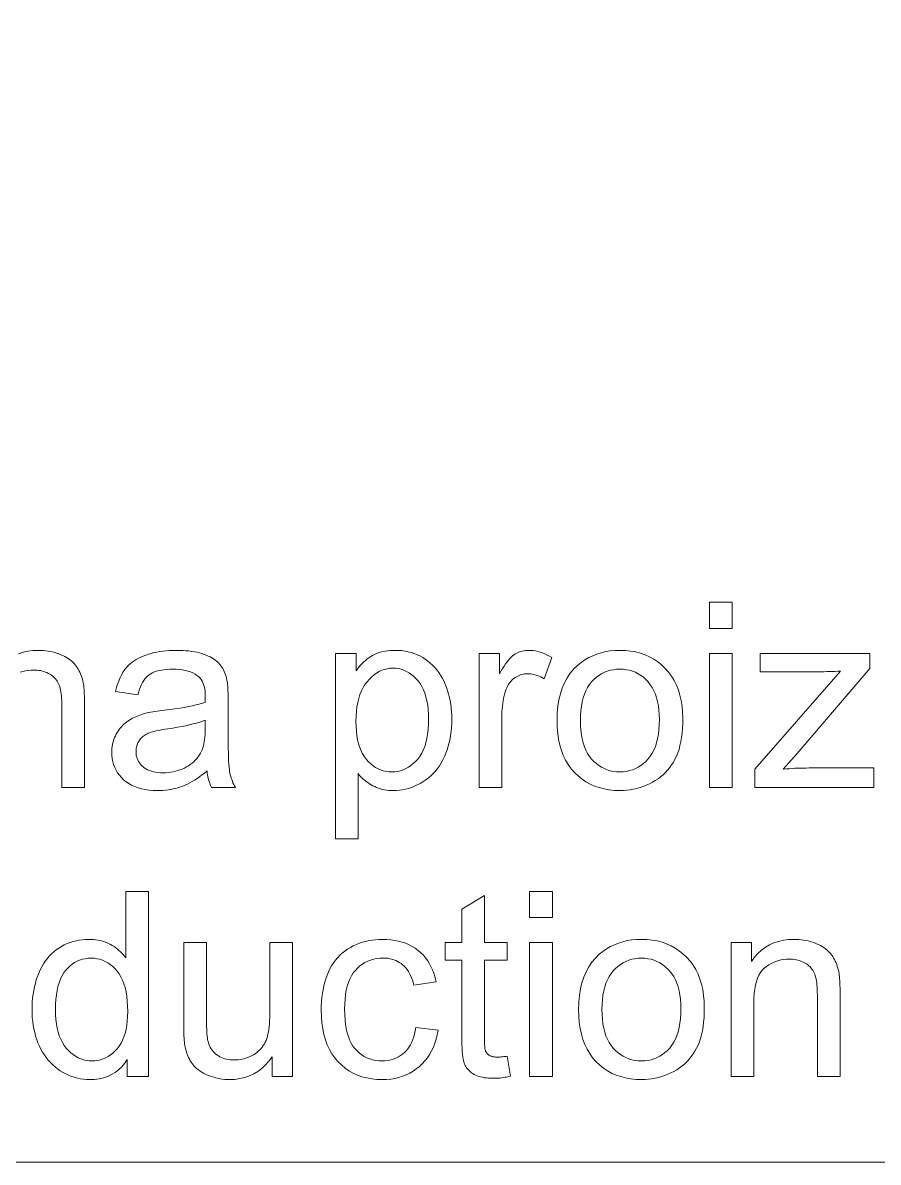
# Model space of a CAD drawing. Extents: x 0 to 297, y 0 to 420.
# Drawn here: x 184.69 to 198.54, y 132.25 to 150.71 of the extents above; entities that cross this region are included whole.
import ezdxf

# ---------------------------------------------------------------- set-up
doc = ezdxf.new("R2010")
doc.units = 0

msp = doc.modelspace()

# ---------------------------------------------------------------- linework, layer by layer
at = {"color": 7, "lineweight": 13}
for points in [[(212.82, 156.193), (215.902, 132.247), (174.792, 132.247)], [(184.616, 140.482), (184.692, 140.507), (184.772, 140.525), (184.856, 140.536), (184.944, 140.539), (184.983, 140.539), (185.021, 140.537), (185.059, 140.533), (185.096, 140.528), (185.132, 140.522), (185.168, 140.514), (185.203, 140.505), (185.238, 140.494), (185.272, 140.482), (185.305, 140.469), (185.337, 140.454), (185.368, 140.439), (185.396, 140.422), (185.424, 140.405), (185.449, 140.387), (185.473, 140.368), (185.495, 140.348), (185.516, 140.328), (185.534, 140.306), (185.552, 140.284), (185.568, 140.26), (185.582, 140.236), (185.596, 140.211), (185.609, 140.185), (185.621, 140.158), (185.632, 140.131), (185.642, 140.102), (185.651, 140.073), (185.659, 140.043), (185.666, 140.011), (185.67, 139.989), (185.674, 139.964), (185.677, 139.936), (185.679, 139.905), (185.682, 139.871), (185.683, 139.833), (185.685, 139.793), (185.686, 139.749), (185.687, 139.703), (185.687, 139.653), (185.687, 138.317), (185.318, 138.317), (185.318, 139.639), (185.318, 139.683), (185.317, 139.724), (185.315, 139.764), (185.312, 139.801), (185.308, 139.836), (185.303, 139.868), (185.297, 139.898), (185.291, 139.926), (185.284, 139.952), (185.275, 139.976), (185.266, 139.997), (185.256, 140.018), (185.244, 140.038), (185.23, 140.058), (185.216, 140.076), (185.2, 140.093), (185.183, 140.11), (185.164, 140.125), (185.144, 140.14), (185.123, 140.154), (185.101, 140.166), (185.078, 140.178), (185.054, 140.188), (185.029, 140.196), (185.004, 140.204), (184.978, 140.21), (184.951, 140.214), (184.924, 140.217), (184.895, 140.219), (184.866, 140.22), (184.82, 140.219), (184.775, 140.214), (184.731, 140.207), (184.688, 140.196), (184.647, 140.183)]]:
    msp.add_lwpolyline(points, dxfattribs=at)
for points in [[(195.806, 140.893), (195.806, 141.317), (196.174, 141.317), (196.174, 140.893)], [(187.67, 138.585), (187.629, 138.551), (187.588, 138.52), (187.548, 138.49), (187.508, 138.462), (187.469, 138.437), (187.43, 138.413), (187.391, 138.392), (187.352, 138.372), (187.314, 138.355), (187.276, 138.34), (187.238, 138.326), (187.199, 138.314), (187.16, 138.303), (187.12, 138.294), (187.08, 138.286), (187.039, 138.279), (186.997, 138.274), (186.955, 138.271), (186.913, 138.269), (186.87, 138.268), (186.8, 138.27), (186.733, 138.275), (186.67, 138.284), (186.61, 138.296), (186.553, 138.312), (186.499, 138.331), (186.449, 138.354), (186.403, 138.38), (186.359, 138.41), (186.319, 138.443), (186.283, 138.479), (186.25, 138.517), (186.221, 138.557), (186.196, 138.598), (186.175, 138.642), (186.158, 138.688), (186.144, 138.735), (186.134, 138.785), (186.129, 138.837), (186.127, 138.89), (186.127, 138.922), (186.13, 138.953), (186.133, 138.983), (186.138, 139.013), (186.145, 139.043), (186.153, 139.072), (186.162, 139.1), (186.173, 139.128), (186.186, 139.155), (186.199, 139.182), (186.214, 139.207), (186.23, 139.232), (186.247, 139.256), (186.265, 139.279), (186.283, 139.301), (186.303, 139.321), (186.323, 139.341), (186.344, 139.359), (186.367, 139.377), (186.39, 139.393), (186.414, 139.409), (186.438, 139.424), (186.463, 139.438), (186.489, 139.451), (186.515, 139.464), (186.542, 139.475), (186.569, 139.486), (186.597, 139.496), (186.626, 139.506), (186.655, 139.514), (186.677, 139.52), (186.702, 139.526), (186.73, 139.531), (186.759, 139.537), (186.791, 139.542), (186.825, 139.548), (186.861, 139.553), (186.899, 139.559), (186.939, 139.564), (186.982, 139.569), (187.069, 139.58), (187.151, 139.592), (187.229, 139.603), (187.301, 139.615), (187.369, 139.628), (187.433, 139.641), (187.491, 139.654), (187.545, 139.668), (187.594, 139.682), (187.639, 139.696), (187.639, 139.711), (187.64, 139.724), (187.64, 139.737), (187.64, 139.748), (187.641, 139.758), (187.641, 139.767), (187.641, 139.775), (187.641, 139.782), (187.641, 139.788), (187.641, 139.792), (187.64, 139.836), (187.637, 139.877), (187.632, 139.916), (187.624, 139.951), (187.615, 139.984), (187.603, 140.015), (187.59, 140.042), (187.574, 140.067), (187.557, 140.09), (187.537, 140.11), (187.507, 140.133), (187.475, 140.155), (187.44, 140.173), (187.402, 140.19), (187.361, 140.203), (187.318, 140.215), (187.272, 140.223), (187.223, 140.229), (187.171, 140.233), (187.117, 140.234), (187.067, 140.234), (187.019, 140.231), (186.973, 140.226), (186.931, 140.22), (186.891, 140.212), (186.854, 140.202), (186.82, 140.19), (186.788, 140.176), (186.76, 140.161), (186.733, 140.143), (186.709, 140.124), (186.687, 140.101), (186.665, 140.076), (186.645, 140.048), (186.626, 140.017), (186.608, 139.984), (186.592, 139.947), (186.577, 139.908), (186.563, 139.866), (186.55, 139.821), (186.19, 139.87), (186.201, 139.916), (186.212, 139.959), (186.225, 140.001), (186.24, 140.041), (186.255, 140.079), (186.272, 140.116), (186.29, 140.15), (186.309, 140.183), (186.33, 140.214), (186.352, 140.244), (186.375, 140.271), (186.401, 140.298), (186.428, 140.323), (186.458, 140.347), (186.489, 140.37), (186.523, 140.391), (186.559, 140.411), (186.596, 140.429), (186.636, 140.447), (186.677, 140.463), (186.72, 140.477), (186.765, 140.49), (186.811, 140.502), (186.858, 140.512), (186.907, 140.52), (186.957, 140.527), (187.008, 140.532), (187.061, 140.536), (187.115, 140.539), (187.17, 140.539), (187.225, 140.539), (187.278, 140.537), (187.328, 140.533), (187.376, 140.529), (187.423, 140.523), (187.467, 140.516), (187.509, 140.507), (187.549, 140.497), (187.587, 140.486), (187.623, 140.474), (187.656, 140.46), (187.689, 140.446), (187.719, 140.432), (187.747, 140.416), (187.774, 140.4), (187.798, 140.383), (187.821, 140.366), (187.842, 140.348), (187.861, 140.329), (187.878, 140.309), (187.894, 140.289), (187.909, 140.267), (187.923, 140.245), (187.936, 140.221), (187.948, 140.197), (187.959, 140.171), (187.969, 140.145), (187.978, 140.117), (187.986, 140.088), (187.993, 140.058), (187.997, 140.038), (188, 140.015), (188.002, 139.988), (188.005, 139.959), (188.007, 139.926), (188.008, 139.891), (188.01, 139.852), (188.011, 139.811), (188.011, 139.766), (188.011, 139.719), (188.011, 139.228), (188.012, 139.129), (188.012, 139.037), (188.014, 138.953), (188.015, 138.877), (188.017, 138.808), (188.02, 138.747), (188.023, 138.694), (188.027, 138.647), (188.031, 138.609), (188.035, 138.578), (188.04, 138.551), (188.046, 138.524), (188.053, 138.497), (188.061, 138.471), (188.07, 138.445), (188.08, 138.419), (188.09, 138.393), (188.102, 138.367), (188.115, 138.342), (188.128, 138.317), (187.743, 138.317), (187.732, 138.34), (187.722, 138.364), (187.713, 138.389), (187.704, 138.415), (187.696, 138.441), (187.689, 138.469), (187.683, 138.497), (187.678, 138.525), (187.673, 138.555)], [(189.747, 137.484), (189.747, 140.49), (190.082, 140.49), (190.082, 140.208), (190.106, 140.24), (190.131, 140.271), (190.156, 140.3), (190.182, 140.327), (190.209, 140.353), (190.236, 140.377), (190.264, 140.399), (190.292, 140.42), (190.321, 140.439), (190.35, 140.457), (190.381, 140.472), (190.413, 140.486), (190.446, 140.499), (190.48, 140.51), (190.516, 140.519), (190.553, 140.526), (190.591, 140.532), (190.63, 140.536), (190.671, 140.539), (190.713, 140.539), (190.768, 140.538), (190.821, 140.534), (190.874, 140.527), (190.925, 140.516), (190.975, 140.504), (191.023, 140.488), (191.07, 140.469), (191.116, 140.448), (191.161, 140.423), (191.204, 140.396), (191.245, 140.366), (191.285, 140.334), (191.322, 140.3), (191.357, 140.263), (191.391, 140.223), (191.422, 140.182), (191.451, 140.138), (191.478, 140.092), (191.502, 140.043), (191.525, 139.992), (191.546, 139.939), (191.564, 139.886), (191.58, 139.831), (191.594, 139.775), (191.606, 139.719), (191.616, 139.661), (191.624, 139.602), (191.629, 139.542), (191.632, 139.482), (191.634, 139.42), (191.632, 139.354), (191.629, 139.289), (191.623, 139.226), (191.614, 139.164), (191.604, 139.103), (191.59, 139.044), (191.575, 138.986), (191.557, 138.929), (191.537, 138.873), (191.514, 138.819), (191.489, 138.767), (191.462, 138.718), (191.432, 138.67), (191.401, 138.626), (191.367, 138.584), (191.331, 138.544), (191.293, 138.507), (191.253, 138.472), (191.21, 138.44), (191.166, 138.41), (191.12, 138.383), (191.074, 138.359), (191.027, 138.338), (190.98, 138.319), (190.932, 138.303), (190.884, 138.291), (190.835, 138.281), (190.786, 138.274), (190.736, 138.269), (190.686, 138.268), (190.65, 138.269), (190.614, 138.271), (190.579, 138.275), (190.545, 138.28), (190.511, 138.287), (190.479, 138.296), (190.447, 138.306), (190.416, 138.318), (190.385, 138.331), (190.356, 138.346), (190.327, 138.362), (190.299, 138.378), (190.272, 138.396), (190.247, 138.414), (190.222, 138.434), (190.199, 138.454), (190.176, 138.475), (190.155, 138.496), (190.134, 138.519), (190.115, 138.542), (190.115, 137.484)], [(192.074, 138.317), (192.074, 140.49), (192.405, 140.49), (192.405, 140.161), (192.43, 140.205), (192.455, 140.247), (192.479, 140.285), (192.503, 140.321), (192.527, 140.353), (192.55, 140.382), (192.573, 140.407), (192.596, 140.43), (192.618, 140.449), (192.639, 140.466), (192.661, 140.48), (192.683, 140.492), (192.706, 140.503), (192.729, 140.513), (192.752, 140.521), (192.776, 140.528), (192.8, 140.533), (192.825, 140.536), (192.85, 140.539), (192.876, 140.539), (192.913, 140.538), (192.95, 140.535), (192.988, 140.529), (193.026, 140.52), (193.063, 140.51), (193.101, 140.497), (193.139, 140.481), (193.178, 140.463), (193.216, 140.443), (193.254, 140.421), (193.127, 140.079), (193.1, 140.094), (193.073, 140.108), (193.046, 140.12), (193.019, 140.13), (192.992, 140.139), (192.965, 140.146), (192.938, 140.152), (192.911, 140.156), (192.884, 140.158), (192.857, 140.159), (192.833, 140.158), (192.81, 140.156), (192.787, 140.152), (192.765, 140.147), (192.743, 140.141), (192.721, 140.133), (192.7, 140.123), (192.68, 140.112), (192.66, 140.1), (192.64, 140.086), (192.622, 140.071), (192.604, 140.055), (192.588, 140.037), (192.572, 140.019), (192.558, 139.999), (192.545, 139.979), (192.533, 139.957), (192.522, 139.934), (192.512, 139.91), (192.503, 139.885), (192.492, 139.845), (192.481, 139.804), (192.472, 139.763), (192.464, 139.721), (192.457, 139.679), (192.452, 139.636), (192.447, 139.591), (192.444, 139.547), (192.442, 139.501), (192.442, 139.455), (192.442, 138.317)], [(193.336, 139.404), (193.339, 139.521), (193.35, 139.633), (193.366, 139.738), (193.39, 139.837), (193.42, 139.929), (193.457, 140.015), (193.501, 140.095), (193.551, 140.169), (193.608, 140.237), (193.672, 140.298), (193.729, 140.344), (193.789, 140.385), (193.851, 140.421), (193.916, 140.452), (193.983, 140.479), (194.052, 140.501), (194.124, 140.518), (194.199, 140.53), (194.276, 140.537), (194.355, 140.539), (194.443, 140.536), (194.528, 140.528), (194.609, 140.513), (194.688, 140.492), (194.762, 140.466), (194.834, 140.434), (194.902, 140.395), (194.968, 140.351), (195.029, 140.302), (195.088, 140.246), (195.142, 140.185), (195.19, 140.119), (195.233, 140.049), (195.27, 139.975), (195.301, 139.896), (195.327, 139.813), (195.347, 139.725), (195.361, 139.632), (195.369, 139.536), (195.372, 139.434), (195.371, 139.352), (195.367, 139.274), (195.361, 139.199), (195.352, 139.127), (195.341, 139.06), (195.327, 138.995), (195.311, 138.935), (195.292, 138.878), (195.27, 138.824), (195.246, 138.774), (195.22, 138.727), (195.192, 138.682), (195.161, 138.64), (195.127, 138.599), (195.092, 138.561), (195.054, 138.525), (195.014, 138.49), (194.972, 138.458), (194.927, 138.429), (194.88, 138.401), (194.832, 138.376), (194.782, 138.353), (194.732, 138.333), (194.681, 138.316), (194.629, 138.301), (194.576, 138.289), (194.522, 138.28), (194.467, 138.273), (194.412, 138.269), (194.355, 138.268), (194.266, 138.271), (194.18, 138.28), (194.097, 138.294), (194.018, 138.315), (193.943, 138.341), (193.871, 138.373), (193.802, 138.411), (193.737, 138.455), (193.676, 138.505), (193.618, 138.561), (193.564, 138.622), (193.516, 138.688), (193.474, 138.759), (193.437, 138.836), (193.406, 138.918), (193.381, 139.005), (193.361, 139.097), (193.347, 139.194), (193.339, 139.296)], [(195.806, 138.317), (195.806, 140.49), (196.174, 140.49), (196.174, 138.317)], [(196.541, 138.317), (196.541, 138.616), (197.924, 140.204), (197.878, 140.201), (197.832, 140.199), (197.788, 140.198), (197.745, 140.196), (197.703, 140.195), (197.662, 140.193), (197.622, 140.193), (197.583, 140.192), (197.545, 140.192), (197.509, 140.191), (196.623, 140.191), (196.623, 140.49), (198.399, 140.49), (198.399, 140.247), (197.222, 138.867), (196.995, 138.616), (197.044, 138.619), (197.093, 138.622), (197.141, 138.625), (197.188, 138.628), (197.235, 138.63), (197.281, 138.631), (197.327, 138.633), (197.372, 138.633), (197.416, 138.634), (197.46, 138.634), (198.464, 138.634), (198.464, 138.317)], [(190.08, 139.391), (190.082, 139.31), (190.087, 139.232), (190.096, 139.159), (190.108, 139.091), (190.123, 139.027), (190.141, 138.967), (190.164, 138.911), (190.189, 138.86), (190.218, 138.814), (190.25, 138.771), (190.285, 138.733), (190.321, 138.699), (190.359, 138.669), (190.398, 138.643), (190.438, 138.621), (190.48, 138.603), (190.523, 138.589), (190.568, 138.579), (190.614, 138.573), (190.661, 138.571), (190.71, 138.573), (190.757, 138.579), (190.802, 138.589), (190.847, 138.604), (190.889, 138.623), (190.931, 138.646), (190.971, 138.673), (191.009, 138.704), (191.046, 138.739), (191.082, 138.778), (191.115, 138.822), (191.145, 138.871), (191.171, 138.924), (191.194, 138.981), (191.213, 139.043), (191.229, 139.11), (191.241, 139.181), (191.25, 139.257), (191.255, 139.337), (191.257, 139.422), (191.255, 139.503), (191.25, 139.58), (191.242, 139.653), (191.23, 139.721), (191.214, 139.785), (191.195, 139.845), (191.173, 139.901), (191.148, 139.953), (191.119, 140.001), (191.086, 140.044), (191.051, 140.083), (191.015, 140.119), (190.978, 140.15), (190.939, 140.176), (190.899, 140.199), (190.857, 140.218), (190.814, 140.232), (190.77, 140.243), (190.725, 140.249), (190.678, 140.251), (190.631, 140.249), (190.586, 140.242), (190.542, 140.231), (190.498, 140.216), (190.456, 140.196), (190.415, 140.172), (190.375, 140.143), (190.336, 140.11), (190.298, 140.073), (190.261, 140.031), (190.227, 139.985), (190.196, 139.935), (190.169, 139.881), (190.146, 139.823), (190.126, 139.761), (190.109, 139.695), (190.097, 139.625), (190.088, 139.551), (190.082, 139.473)], [(193.715, 139.404), (193.717, 139.322), (193.722, 139.245), (193.731, 139.172), (193.744, 139.103), (193.76, 139.039), (193.78, 138.978), (193.804, 138.922), (193.831, 138.87), (193.862, 138.822), (193.897, 138.778), (193.934, 138.739), (193.973, 138.704), (194.015, 138.673), (194.058, 138.646), (194.103, 138.623), (194.149, 138.604), (194.198, 138.589), (194.248, 138.579), (194.301, 138.573), (194.355, 138.571), (194.409, 138.573), (194.461, 138.579), (194.511, 138.59), (194.56, 138.604), (194.606, 138.623), (194.651, 138.646), (194.694, 138.673), (194.735, 138.704), (194.774, 138.74), (194.812, 138.779), (194.846, 138.823), (194.877, 138.872), (194.904, 138.924), (194.928, 138.982), (194.948, 139.043), (194.965, 139.109), (194.977, 139.179), (194.986, 139.254), (194.992, 139.333), (194.994, 139.416), (194.992, 139.495), (194.986, 139.569), (194.977, 139.64), (194.964, 139.707), (194.948, 139.77), (194.928, 139.829), (194.904, 139.885), (194.876, 139.936), (194.845, 139.983), (194.811, 140.027), (194.773, 140.066), (194.734, 140.102), (194.693, 140.133), (194.65, 140.16), (194.605, 140.183), (194.559, 140.201), (194.511, 140.216), (194.461, 140.226), (194.409, 140.232), (194.355, 140.234), (194.301, 140.232), (194.248, 140.226), (194.198, 140.216), (194.149, 140.201), (194.103, 140.183), (194.058, 140.16), (194.015, 140.133), (193.973, 140.102), (193.934, 140.067), (193.897, 140.028), (193.862, 139.984), (193.831, 139.937), (193.804, 139.885), (193.78, 139.829), (193.76, 139.768), (193.744, 139.704), (193.731, 139.635), (193.722, 139.562), (193.717, 139.485)], [(187.639, 139.408), (187.597, 139.392), (187.551, 139.376), (187.501, 139.361), (187.446, 139.346), (187.388, 139.332), (187.326, 139.318), (187.26, 139.305), (187.19, 139.292), (187.116, 139.28), (187.037, 139.269), (186.993, 139.262), (186.952, 139.255), (186.913, 139.248), (186.877, 139.241), (186.843, 139.234), (186.813, 139.226), (186.785, 139.219), (186.759, 139.211), (186.736, 139.203), (186.716, 139.195), (186.698, 139.186), (186.68, 139.177), (186.663, 139.167), (186.648, 139.156), (186.633, 139.145), (186.619, 139.132), (186.605, 139.119), (186.593, 139.105), (186.581, 139.091), (186.571, 139.075), (186.561, 139.059), (186.552, 139.043), (186.545, 139.026), (186.538, 139.009), (186.532, 138.992), (186.528, 138.974), (186.524, 138.956), (186.522, 138.938), (186.52, 138.919), (186.52, 138.9), (186.521, 138.871), (186.524, 138.843), (186.53, 138.816), (186.537, 138.79), (186.548, 138.765), (186.56, 138.741), (186.574, 138.718), (186.591, 138.696), (186.61, 138.675), (186.631, 138.655), (186.654, 138.636), (186.68, 138.619), (186.707, 138.605), (186.737, 138.592), (186.769, 138.581), (186.802, 138.572), (186.838, 138.565), (186.876, 138.56), (186.916, 138.557), (186.958, 138.556), (187, 138.557), (187.041, 138.56), (187.081, 138.565), (187.12, 138.571), (187.159, 138.58), (187.196, 138.59), (187.232, 138.602), (187.268, 138.616), (187.303, 138.632), (187.336, 138.65), (187.368, 138.669), (187.399, 138.69), (187.428, 138.712), (187.455, 138.735), (187.48, 138.76), (187.503, 138.786), (187.525, 138.814), (187.545, 138.842), (187.563, 138.873), (187.58, 138.904), (187.591, 138.93), (187.601, 138.959), (187.61, 138.99), (187.618, 139.023), (187.624, 139.059), (187.63, 139.097), (187.634, 139.137), (187.637, 139.18), (187.638, 139.225), (187.639, 139.273)], [(186.379, 133.635), (186.379, 133.909), (186.336, 133.848), (186.289, 133.793), (186.238, 133.744), (186.183, 133.702), (186.124, 133.667), (186.061, 133.638), (185.995, 133.615), (185.924, 133.599), (185.85, 133.589), (185.772, 133.586), (185.72, 133.587), (185.669, 133.592), (185.62, 133.599), (185.57, 133.609), (185.522, 133.622), (185.475, 133.637), (185.428, 133.656), (185.383, 133.677), (185.338, 133.702), (185.294, 133.729), (185.251, 133.759), (185.211, 133.791), (185.172, 133.825), (185.135, 133.862), (185.1, 133.901), (185.068, 133.942), (185.037, 133.985), (185.008, 134.031), (184.981, 134.079), (184.956, 134.129), (184.933, 134.181), (184.913, 134.235), (184.895, 134.29), (184.88, 134.347), (184.866, 134.405), (184.856, 134.465), (184.847, 134.526), (184.841, 134.589), (184.838, 134.654), (184.836, 134.719), (184.838, 134.784), (184.841, 134.847), (184.846, 134.909), (184.854, 134.97), (184.864, 135.03), (184.876, 135.088), (184.89, 135.145), (184.906, 135.201), (184.924, 135.256), (184.945, 135.31), (184.968, 135.362), (184.993, 135.411), (185.02, 135.458), (185.049, 135.502), (185.081, 135.544), (185.114, 135.583), (185.15, 135.62), (185.188, 135.655), (185.228, 135.687), (185.27, 135.716), (185.314, 135.743), (185.359, 135.767), (185.405, 135.788), (185.452, 135.806), (185.5, 135.822), (185.549, 135.835), (185.599, 135.845), (185.65, 135.852), (185.702, 135.856), (185.755, 135.857), (185.794, 135.856), (185.832, 135.854), (185.869, 135.85), (185.906, 135.844), (185.941, 135.837), (185.976, 135.827), (186.009, 135.817), (186.042, 135.804), (186.074, 135.79), (186.105, 135.774), (186.135, 135.757), (186.164, 135.739), (186.192, 135.72), (186.219, 135.7), (186.244, 135.679), (186.269, 135.657), (186.292, 135.634), (186.314, 135.61), (186.335, 135.585), (186.355, 135.558), (186.355, 136.635), (186.721, 136.635), (186.721, 133.635)], [(192.893, 136.211), (192.893, 136.635), (193.261, 136.635), (193.261, 136.211)], [(192.531, 133.964), (192.584, 133.639), (192.553, 133.633), (192.523, 133.627), (192.494, 133.622), (192.465, 133.618), (192.437, 133.614), (192.409, 133.611), (192.382, 133.609), (192.356, 133.608), (192.331, 133.607), (192.306, 133.606), (192.267, 133.607), (192.229, 133.609), (192.194, 133.612), (192.16, 133.616), (192.128, 133.622), (192.098, 133.629), (192.069, 133.637), (192.043, 133.647), (192.018, 133.658), (191.995, 133.67), (191.973, 133.683), (191.953, 133.697), (191.934, 133.711), (191.917, 133.727), (191.901, 133.743), (191.886, 133.76), (191.872, 133.778), (191.86, 133.797), (191.849, 133.816), (191.839, 133.836), (191.831, 133.859), (191.823, 133.887), (191.816, 133.919), (191.81, 133.956), (191.805, 133.997), (191.801, 134.043), (191.798, 134.093), (191.796, 134.148), (191.795, 134.207), (191.794, 134.271), (191.794, 135.522), (191.524, 135.522), (191.524, 135.808), (191.794, 135.808), (191.794, 136.346), (192.16, 136.567), (192.16, 135.808), (192.531, 135.808), (192.531, 135.522), (192.16, 135.522), (192.16, 134.251), (192.161, 134.22), (192.161, 134.192), (192.162, 134.166), (192.164, 134.143), (192.165, 134.121), (192.167, 134.102), (192.17, 134.085), (192.173, 134.071), (192.176, 134.058), (192.18, 134.048), (192.184, 134.039), (192.189, 134.031), (192.194, 134.023), (192.199, 134.015), (192.206, 134.008), (192.212, 134.001), (192.219, 133.994), (192.227, 133.988), (192.235, 133.982), (192.243, 133.977), (192.253, 133.972), (192.262, 133.967), (192.273, 133.963), (192.285, 133.96), (192.297, 133.957), (192.31, 133.954), (192.324, 133.952), (192.338, 133.951), (192.353, 133.95), (192.369, 133.95), (192.382, 133.95), (192.395, 133.951), (192.41, 133.951), (192.425, 133.952), (192.44, 133.954), (192.457, 133.955), (192.474, 133.957), (192.492, 133.959), (192.511, 133.962)], [(188.725, 133.635), (188.725, 133.954), (188.672, 133.884), (188.616, 133.822), (188.556, 133.766), (188.492, 133.718), (188.425, 133.678), (188.355, 133.645), (188.28, 133.619), (188.202, 133.601), (188.12, 133.589), (188.035, 133.586), (187.997, 133.587), (187.959, 133.589), (187.922, 133.592), (187.885, 133.598), (187.849, 133.604), (187.813, 133.612), (187.778, 133.622), (187.744, 133.633), (187.709, 133.645), (187.676, 133.659), (187.643, 133.675), (187.613, 133.69), (187.583, 133.707), (187.556, 133.724), (187.531, 133.743), (187.507, 133.761), (187.484, 133.781), (187.464, 133.802), (187.445, 133.823), (187.428, 133.845), (187.413, 133.867), (187.398, 133.891), (187.384, 133.916), (187.371, 133.942), (187.359, 133.969), (187.349, 133.997), (187.339, 134.025), (187.33, 134.055), (187.322, 134.086), (187.315, 134.118), (187.31, 134.141), (187.307, 134.166), (187.303, 134.194), (187.3, 134.225), (187.298, 134.258), (187.296, 134.294), (187.294, 134.332), (187.293, 134.373), (187.292, 134.416), (187.292, 134.462), (187.292, 135.808), (187.66, 135.808), (187.66, 134.603), (187.661, 134.547), (187.661, 134.495), (187.663, 134.447), (187.664, 134.402), (187.666, 134.361), (187.669, 134.324), (187.672, 134.291), (187.675, 134.262), (187.679, 134.236), (187.683, 134.214), (187.691, 134.186), (187.7, 134.158), (187.711, 134.132), (187.723, 134.108), (187.737, 134.084), (187.753, 134.062), (187.77, 134.041), (187.788, 134.021), (187.809, 134.003), (187.83, 133.986), (187.853, 133.97), (187.877, 133.956), (187.903, 133.944), (187.929, 133.933), (187.956, 133.924), (187.985, 133.916), (188.014, 133.91), (188.044, 133.906), (188.076, 133.904), (188.109, 133.903), (188.142, 133.904), (188.174, 133.906), (188.206, 133.911), (188.238, 133.917), (188.269, 133.924), (188.3, 133.934), (188.331, 133.945), (188.361, 133.957), (188.39, 133.972), (188.42, 133.988), (188.448, 134.005), (188.474, 134.024), (188.499, 134.044), (188.522, 134.066), (188.544, 134.088), (188.563, 134.112), (188.581, 134.137), (188.598, 134.163), (188.612, 134.19), (188.625, 134.219), (188.637, 134.25), (188.647, 134.283), (188.656, 134.319), (188.664, 134.357), (188.671, 134.398), (188.676, 134.442), (188.68, 134.489), (188.683, 134.538), (188.685, 134.589), (188.686, 134.644), (188.686, 135.808), (189.054, 135.808), (189.054, 133.635)], [(191.049, 134.431), (191.412, 134.384), (191.398, 134.311), (191.38, 134.241), (191.359, 134.174), (191.334, 134.11), (191.306, 134.05), (191.274, 133.993), (191.238, 133.939), (191.198, 133.889), (191.155, 133.842), (191.108, 133.798), (191.058, 133.757), (191.005, 133.721), (190.951, 133.69), (190.894, 133.662), (190.835, 133.639), (190.774, 133.62), (190.711, 133.605), (190.645, 133.594), (190.577, 133.588), (190.507, 133.586), (190.42, 133.589), (190.336, 133.597), (190.255, 133.612), (190.178, 133.632), (190.105, 133.659), (190.035, 133.691), (189.968, 133.729), (189.905, 133.772), (189.846, 133.822), (189.79, 133.877), (189.738, 133.938), (189.692, 134.004), (189.651, 134.075), (189.616, 134.151), (189.586, 134.232), (189.562, 134.318), (189.543, 134.409), (189.529, 134.506), (189.521, 134.607), (189.519, 134.713), (189.52, 134.783), (189.523, 134.851), (189.529, 134.917), (189.537, 134.981), (189.548, 135.043), (189.561, 135.104), (189.576, 135.163), (189.593, 135.22), (189.613, 135.276), (189.635, 135.329), (189.66, 135.381), (189.687, 135.43), (189.716, 135.476), (189.748, 135.519), (189.782, 135.56), (189.819, 135.599), (189.858, 135.634), (189.9, 135.667), (189.944, 135.698), (189.99, 135.725), (190.038, 135.75), (190.087, 135.773), (190.137, 135.793), (190.188, 135.81), (190.239, 135.824), (190.291, 135.836), (190.345, 135.845), (190.399, 135.852), (190.453, 135.856), (190.509, 135.857), (190.579, 135.855), (190.646, 135.85), (190.71, 135.841), (190.772, 135.829), (190.831, 135.812), (190.887, 135.793), (190.942, 135.77), (190.993, 135.743), (191.042, 135.712), (191.088, 135.678), (191.132, 135.641), (191.172, 135.601), (191.209, 135.557), (191.242, 135.511), (191.273, 135.462), (191.3, 135.409), (191.324, 135.354), (191.345, 135.295), (191.362, 135.234), (191.377, 135.17), (191.019, 135.114), (191.008, 135.157), (190.995, 135.198), (190.981, 135.236), (190.965, 135.272), (190.948, 135.306), (190.929, 135.338), (190.908, 135.368), (190.886, 135.395), (190.863, 135.421), (190.837, 135.444), (190.811, 135.465), (190.783, 135.484), (190.755, 135.5), (190.725, 135.515), (190.694, 135.527), (190.662, 135.537), (190.629, 135.544), (190.595, 135.55), (190.56, 135.553), (190.523, 135.554), (190.469, 135.552), (190.416, 135.546), (190.366, 135.536), (190.317, 135.522), (190.271, 135.505), (190.227, 135.483), (190.185, 135.457), (190.145, 135.427), (190.107, 135.393), (190.071, 135.355), (190.038, 135.313), (190.009, 135.266), (189.982, 135.214), (189.96, 135.158), (189.941, 135.097), (189.925, 135.032), (189.913, 134.962), (189.904, 134.887), (189.899, 134.808), (189.897, 134.724), (189.899, 134.638), (189.904, 134.558), (189.912, 134.482), (189.924, 134.412), (189.939, 134.345), (189.958, 134.284), (189.979, 134.228), (190.005, 134.176), (190.033, 134.129), (190.065, 134.087), (190.1, 134.049), (190.136, 134.016), (190.175, 133.986), (190.216, 133.96), (190.258, 133.938), (190.303, 133.92), (190.35, 133.907), (190.399, 133.897), (190.45, 133.891), (190.503, 133.889), (190.546, 133.89), (190.587, 133.894), (190.627, 133.901), (190.665, 133.91), (190.702, 133.922), (190.737, 133.937), (190.771, 133.954), (190.804, 133.974), (190.835, 133.996), (190.865, 134.022), (190.893, 134.05), (190.919, 134.081), (190.943, 134.114), (190.964, 134.151), (190.984, 134.19), (191.001, 134.233), (191.016, 134.278), (191.029, 134.326), (191.04, 134.377)], [(192.893, 133.635), (192.893, 135.808), (193.261, 135.808), (193.261, 133.635)], [(193.685, 134.722), (193.688, 134.839), (193.698, 134.95), (193.715, 135.056), (193.739, 135.154), (193.769, 135.247), (193.806, 135.333), (193.849, 135.413), (193.9, 135.487), (193.957, 135.555), (194.021, 135.616), (194.078, 135.662), (194.138, 135.703), (194.2, 135.739), (194.265, 135.77), (194.332, 135.797), (194.401, 135.819), (194.473, 135.836), (194.548, 135.848), (194.625, 135.855), (194.704, 135.857), (194.792, 135.854), (194.877, 135.846), (194.958, 135.831), (195.036, 135.81), (195.111, 135.784), (195.183, 135.752), (195.251, 135.713), (195.316, 135.669), (195.378, 135.619), (195.437, 135.564), (195.491, 135.503), (195.539, 135.437), (195.582, 135.367), (195.619, 135.293), (195.65, 135.214), (195.676, 135.131), (195.696, 135.043), (195.71, 134.95), (195.718, 134.854), (195.721, 134.752), (195.72, 134.67), (195.716, 134.592), (195.71, 134.517), (195.701, 134.445), (195.69, 134.377), (195.676, 134.313), (195.66, 134.253), (195.641, 134.196), (195.619, 134.142), (195.595, 134.092), (195.569, 134.045), (195.54, 134), (195.51, 133.958), (195.476, 133.917), (195.441, 133.879), (195.403, 133.842), (195.363, 133.808), (195.321, 133.776), (195.276, 133.746), (195.229, 133.719), (195.181, 133.694), (195.131, 133.671), (195.081, 133.651), (195.03, 133.634), (194.978, 133.619), (194.925, 133.607), (194.871, 133.598), (194.816, 133.591), (194.761, 133.587), (194.704, 133.586), (194.615, 133.589), (194.529, 133.597), (194.446, 133.612), (194.367, 133.633), (194.292, 133.659), (194.22, 133.691), (194.151, 133.729), (194.086, 133.773), (194.024, 133.823), (193.966, 133.878), (193.913, 133.94), (193.865, 134.006), (193.823, 134.077), (193.786, 134.154), (193.755, 134.236), (193.73, 134.322), (193.71, 134.414), (193.696, 134.512), (193.688, 134.614)], [(196.153, 133.635), (196.153, 135.808), (196.484, 135.808), (196.484, 135.499), (196.535, 135.567), (196.589, 135.628), (196.647, 135.682), (196.71, 135.728), (196.777, 135.768), (196.848, 135.8), (196.924, 135.825), (197.004, 135.843), (197.088, 135.854), (197.176, 135.857), (197.215, 135.857), (197.253, 135.854), (197.291, 135.851), (197.328, 135.846), (197.365, 135.84), (197.4, 135.832), (197.436, 135.823), (197.47, 135.812), (197.504, 135.8), (197.537, 135.787), (197.569, 135.772), (197.6, 135.757), (197.629, 135.74), (197.656, 135.723), (197.681, 135.705), (197.705, 135.686), (197.727, 135.666), (197.748, 135.646), (197.767, 135.624), (197.784, 135.601), (197.8, 135.578), (197.815, 135.554), (197.829, 135.529), (197.842, 135.503), (197.854, 135.476), (197.865, 135.448), (197.874, 135.42), (197.883, 135.391), (197.892, 135.36), (197.899, 135.329), (197.902, 135.307), (197.906, 135.282), (197.909, 135.254), (197.912, 135.223), (197.914, 135.189), (197.916, 135.151), (197.917, 135.111), (197.918, 135.067), (197.919, 135.021), (197.919, 134.971), (197.919, 133.635), (197.551, 133.635), (197.551, 134.957), (197.55, 135.001), (197.549, 135.042), (197.547, 135.082), (197.544, 135.119), (197.54, 135.154), (197.535, 135.186), (197.53, 135.216), (197.523, 135.244), (197.516, 135.27), (197.508, 135.293), (197.498, 135.315), (197.488, 135.336), (197.476, 135.356), (197.463, 135.376), (197.448, 135.394), (197.432, 135.411), (197.415, 135.428), (197.396, 135.443), (197.376, 135.458), (197.355, 135.472), (197.333, 135.484), (197.31, 135.495), (197.286, 135.505), (197.262, 135.514), (197.236, 135.521), (197.21, 135.527), (197.183, 135.532), (197.156, 135.535), (197.128, 135.537), (197.098, 135.538), (197.052, 135.537), (197.007, 135.532), (196.963, 135.525), (196.92, 135.514), (196.879, 135.501), (196.839, 135.484), (196.801, 135.465), (196.763, 135.442), (196.727, 135.417), (196.692, 135.389), (196.66, 135.356), (196.631, 135.318), (196.605, 135.275), (196.583, 135.226), (196.564, 135.172), (196.549, 135.113), (196.537, 135.048), (196.528, 134.978), (196.523, 134.903), (196.521, 134.822), (196.521, 133.635)], [(185.215, 134.719), (185.217, 134.638), (185.222, 134.561), (185.231, 134.488), (185.243, 134.419), (185.259, 134.355), (185.278, 134.294), (185.301, 134.238), (185.328, 134.186), (185.358, 134.139), (185.391, 134.095), (185.427, 134.056), (185.464, 134.021), (185.502, 133.99), (185.542, 133.963), (185.583, 133.94), (185.625, 133.922), (185.669, 133.907), (185.713, 133.897), (185.759, 133.891), (185.806, 133.889), (185.854, 133.891), (185.9, 133.897), (185.945, 133.906), (185.988, 133.92), (186.03, 133.938), (186.07, 133.96), (186.109, 133.985), (186.146, 134.015), (186.182, 134.049), (186.217, 134.086), (186.249, 134.128), (186.278, 134.173), (186.303, 134.223), (186.325, 134.277), (186.343, 134.336), (186.359, 134.398), (186.37, 134.464), (186.379, 134.535), (186.384, 134.61), (186.386, 134.689), (186.384, 134.776), (186.379, 134.858), (186.37, 134.935), (186.358, 135.008), (186.343, 135.076), (186.324, 135.139), (186.301, 135.197), (186.276, 135.251), (186.246, 135.299), (186.214, 135.344), (186.179, 135.383), (186.142, 135.419), (186.103, 135.45), (186.063, 135.477), (186.022, 135.5), (185.979, 135.519), (185.934, 135.534), (185.888, 135.544), (185.84, 135.55), (185.79, 135.552), (185.742, 135.55), (185.695, 135.544), (185.65, 135.534), (185.607, 135.52), (185.565, 135.502), (185.525, 135.48), (185.486, 135.454), (185.449, 135.424), (185.414, 135.39), (185.38, 135.352), (185.348, 135.309), (185.32, 135.262), (185.296, 135.211), (185.274, 135.154), (185.256, 135.093), (185.241, 135.028), (185.23, 134.958), (185.222, 134.883), (185.217, 134.804)], [(194.064, 134.722), (194.065, 134.64), (194.071, 134.563), (194.08, 134.49), (194.093, 134.421), (194.109, 134.356), (194.129, 134.296), (194.153, 134.24), (194.18, 134.188), (194.211, 134.14), (194.246, 134.096), (194.283, 134.057), (194.322, 134.022), (194.363, 133.99), (194.407, 133.963), (194.451, 133.941), (194.498, 133.922), (194.547, 133.907), (194.597, 133.897), (194.65, 133.891), (194.704, 133.889), (194.758, 133.891), (194.81, 133.897), (194.86, 133.907), (194.909, 133.922), (194.955, 133.941), (195, 133.964), (195.043, 133.991), (195.084, 134.022), (195.123, 134.058), (195.16, 134.097), (195.195, 134.141), (195.226, 134.19), (195.253, 134.242), (195.277, 134.299), (195.297, 134.361), (195.313, 134.427), (195.326, 134.497), (195.335, 134.571), (195.341, 134.65), (195.343, 134.734), (195.341, 134.812), (195.335, 134.887), (195.326, 134.958), (195.313, 135.025), (195.297, 135.088), (195.277, 135.147), (195.253, 135.202), (195.225, 135.254), (195.194, 135.301), (195.159, 135.345), (195.122, 135.384), (195.083, 135.419), (195.042, 135.451), (194.999, 135.478), (194.954, 135.5), (194.908, 135.519), (194.859, 135.534), (194.809, 135.544), (194.758, 135.55), (194.704, 135.552), (194.65, 135.55), (194.597, 135.544), (194.547, 135.534), (194.498, 135.519), (194.451, 135.501), (194.407, 135.478), (194.363, 135.451), (194.322, 135.42), (194.283, 135.385), (194.246, 135.346), (194.211, 135.302), (194.18, 135.255), (194.153, 135.203), (194.129, 135.147), (194.109, 135.086), (194.093, 135.022), (194.08, 134.953), (194.071, 134.88), (194.065, 134.803)]]:
    msp.add_lwpolyline(points, close=True, dxfattribs=at)

doc.saveas('drawing.dxf')
